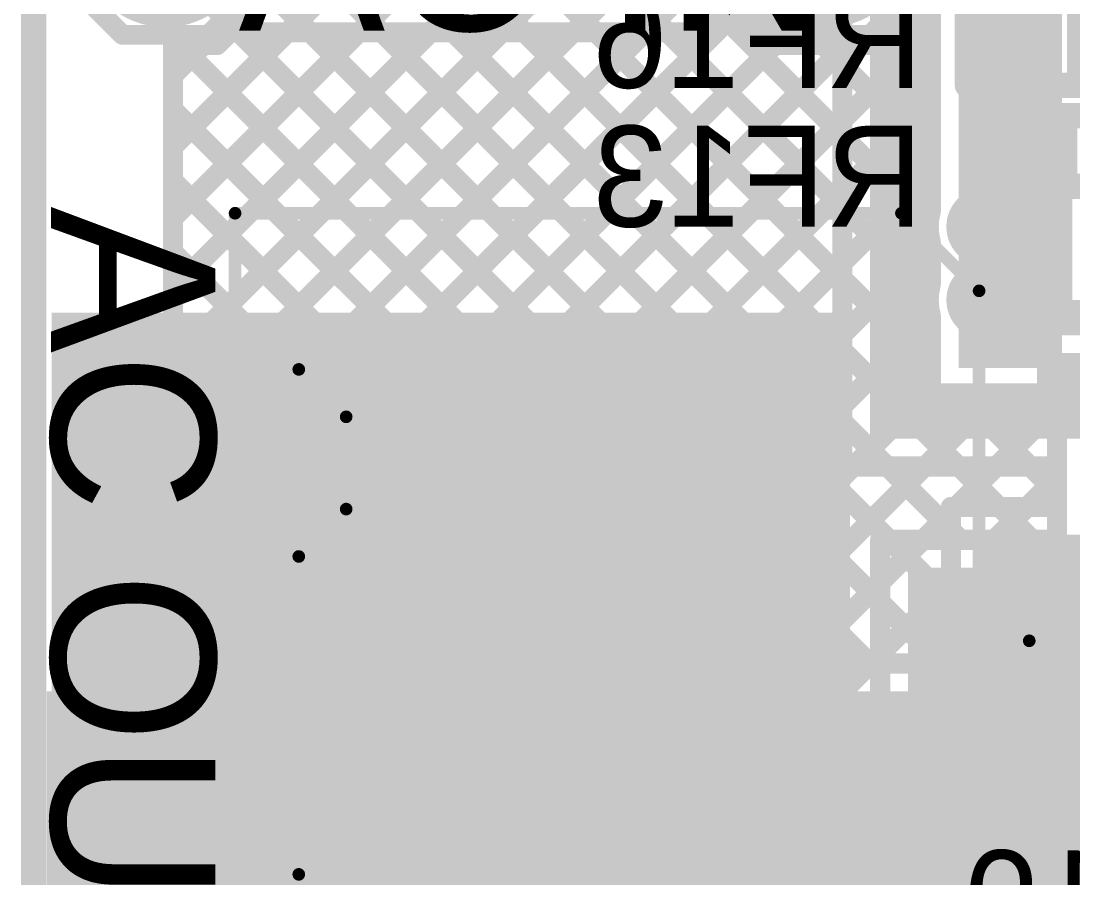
# Model space of a CAD drawing. Header units: millimetres. Extents: x 3.06 to 5.82, y 1.29 to 3.84.
# Drawn here: x 3.0578 to 3.4743, y 1.6971 to 2.0365 of the extents above; entities that cross this region are included whole.
import ezdxf

# ---------------------------------------------------------------- set-up
doc = ezdxf.new("R2010")
doc.units = ezdxf.units.MM
doc.header["$MEASUREMENT"] = 0
for name, color, linetype in [('BottomLayer', 5, 'Continuous'), ('BottomOverlay', 54, 'Continuous'), ('BottomPaste', 16, 'Continuous'), ('BottomSolder', 6, 'Continuous'), ('Mechanical13', 56, 'Continuous'), ('MultiLayer', 9, 'Continuous'), ('PadHoleLayer', 156, 'Continuous'), ('TopLayer', 1, 'Continuous'), ('TopOverlay', 2, 'Continuous'), ('TopPaste', 8, 'Continuous'), ('TopSolder', 216, 'Continuous'), ('ViaHoleLayer', 16, 'Continuous')]:
    doc.layers.add(name, color=color, linetype=linetype)

# ---------------------------------------------------------------- blocks, each defined once
blk = doc.blocks.new('T________B_____2P_7')
at = {"layer": 'BottomLayer', "const_width": 0.04}
blk.add_lwpolyline([(0.18, 0, 1), (0.22, 0, 1)], format="xyb", close=True, dxfattribs=at)
at = {"layer": 'BottomLayer'}
blk.add_solid([(-0.04, 0.04), (-0.04, -0.04), (0.04, 0.04), (0.04, -0.04)], dxfattribs=at)
at = {"layer": 'BottomSolder', "const_width": 0.044}
blk.add_lwpolyline([(0.178, 0, 1), (0.222, 0, 1)], format="xyb", close=True, dxfattribs=at)
at = {"layer": 'BottomSolder'}
blk.add_solid([(-0.044, 0.044), (-0.044, -0.044), (0.044, 0.044), (0.044, -0.044)], dxfattribs=at)
at = {"layer": 'MultiLayer', "const_width": 0.04}
blk.add_lwpolyline([(0.18, 0, 1), (0.22, 0, 1)], format="xyb", close=True, dxfattribs=at)
at = {"layer": 'MultiLayer'}
blk.add_solid([(-0.04, 0.04), (-0.04, -0.04), (0.04, 0.04), (0.04, -0.04)], dxfattribs=at)
at = {"layer": 'PadHoleLayer', "const_width": 0.0275}
for points in [[(-0.01375, 0, 1), (0.01375, 0, 1)], [(0.18625, 0, 1), (0.21375, 0, 1)]]:
    blk.add_lwpolyline(points, format="xyb", close=True, dxfattribs=at)
at = {"layer": 'TopLayer', "const_width": 0.04}
blk.add_lwpolyline([(0.18, 0, 1), (0.22, 0, 1)], format="xyb", close=True, dxfattribs=at)
at = {"layer": 'TopLayer'}
blk.add_solid([(-0.04, 0.04), (-0.04, -0.04), (0.04, 0.04), (0.04, -0.04)], dxfattribs=at)
at = {"layer": 'TopOverlay', "const_width": 0.005}
for points in [[(-0.10066, 0.12542), (0.29934, 0.12542)], [(-0.10066, 0.12542), (-0.10066, -0.1384)], [(0.29934, 0.12542), (0.29934, -0.1384)], [(-0.03661, 0.1002), (-0.01784, 0.08143)], [(0.03748, 0.1002), (0.01871, 0.08143)], [(0.16339, 0.1002), (0.18216, 0.08143)], [(0.23748, 0.1002), (0.21871, 0.08143)], [(-0.01784, 0.08143), (0.01871, 0.08143)], [(0.18216, 0.08143), (0.21871, 0.08143)], [(-0.10066, -0.1384), (-0.06992, -0.16914)], [(0.29934, -0.1384), (0.26861, -0.16914)], [(-0.06992, -0.16914), (0.26861, -0.16914)]]:
    blk.add_lwpolyline(points, dxfattribs=at)
at = {"layer": 'TopOverlay', "const_width": 0.0025}
for points in [[(-0.10191, 0.12542, 1), (-0.09941, 0.12542, 1)], [(-0.10191, 0.12542, 1), (-0.09941, 0.12542, 1)], [(0.29809, 0.12542, 1), (0.30059, 0.12542, 1)], [(0.29809, 0.12542, 1), (0.30059, 0.12542, 1)], [(-0.03786, 0.1002, 1), (-0.03536, 0.1002, 1)], [(0.03623, 0.1002, 1), (0.03873, 0.1002, 1)], [(0.16214, 0.1002, 1), (0.16464, 0.1002, 1)], [(0.23623, 0.1002, 1), (0.23873, 0.1002, 1)], [(-0.01909, 0.08143, 1), (-0.01659, 0.08143, 1)], [(-0.01909, 0.08143, 1), (-0.01659, 0.08143, 1)], [(0.01746, 0.08143, 1), (0.01996, 0.08143, 1)], [(0.01746, 0.08143, 1), (0.01996, 0.08143, 1)], [(0.18091, 0.08143, 1), (0.18341, 0.08143, 1)], [(0.18091, 0.08143, 1), (0.18341, 0.08143, 1)], [(0.21746, 0.08143, 1), (0.21996, 0.08143, 1)], [(0.21746, 0.08143, 1), (0.21996, 0.08143, 1)], [(-0.10191, -0.1384, 1), (-0.09941, -0.1384, 1)], [(-0.10191, -0.1384, 1), (-0.09941, -0.1384, 1)], [(0.29809, -0.1384, 1), (0.30059, -0.1384, 1)], [(0.29809, -0.1384, 1), (0.30059, -0.1384, 1)], [(-0.07117, -0.16914, 1), (-0.06867, -0.16914, 1)], [(-0.07117, -0.16914, 1), (-0.06867, -0.16914, 1)], [(0.26736, -0.16914, 1), (0.26986, -0.16914, 1)], [(0.26736, -0.16914, 1), (0.26986, -0.16914, 1)]]:
    blk.add_lwpolyline(points, format="xyb", close=True, dxfattribs=at)
at = {"layer": 'TopSolder', "const_width": 0.044}
blk.add_lwpolyline([(0.178, 0, 1), (0.222, 0, 1)], format="xyb", close=True, dxfattribs=at)
at = {"layer": 'TopSolder'}
blk.add_solid([(-0.044, 0.044), (-0.044, -0.044), (0.044, 0.044), (0.044, -0.044)], dxfattribs=at)
blk = doc.blocks.new('S______B______18')
at = {"layer": 'TopLayer'}
for points in [[(-0.015, -0.0175), (-0.015, 0.0175), (-0.045, -0.0175), (-0.045, 0.0175)], [(0.045, -0.0175), (0.045, 0.0175), (0.015, -0.0175), (0.015, 0.0175)]]:
    blk.add_solid(points, dxfattribs=at)
at = {"layer": 'TopOverlay', "const_width": 0.005}
for points in [[(-0.05, 0.022), (0.05, 0.022)], [(-0.05, 0.022), (-0.05, -0.022)], [(0.05, 0.022), (0.05, -0.022)], [(-0.05, -0.022), (0.05, -0.022)]]:
    blk.add_lwpolyline(points, dxfattribs=at)
at = {"layer": 'TopOverlay', "const_width": 0.0025}
for points in [[(-0.05125, 0.022, 1), (-0.04875, 0.022, 1)], [(-0.05125, 0.022, 1), (-0.04875, 0.022, 1)], [(0.04875, 0.022, 1), (0.05125, 0.022, 1)], [(0.04875, 0.022, 1), (0.05125, 0.022, 1)], [(-0.05125, -0.022, 1), (-0.04875, -0.022, 1)], [(-0.05125, -0.022, 1), (-0.04875, -0.022, 1)], [(0.04875, -0.022, 1), (0.05125, -0.022, 1)], [(0.04875, -0.022, 1), (0.05125, -0.022, 1)]]:
    blk.add_lwpolyline(points, format="xyb", close=True, dxfattribs=at)
at = {"layer": 'TopPaste'}
for points in [[(-0.015, -0.0175), (-0.015, 0.0175), (-0.045, -0.0175), (-0.045, 0.0175)], [(0.045, -0.0175), (0.045, 0.0175), (0.015, -0.0175), (0.015, 0.0175)]]:
    blk.add_solid(points, dxfattribs=at)
at = {"layer": 'TopSolder'}
for points in [[(-0.011, -0.0215), (-0.011, 0.0215), (-0.049, -0.0215), (-0.049, 0.0215)], [(0.049, -0.0215), (0.049, 0.0215), (0.011, -0.0215), (0.011, 0.0215)]]:
    blk.add_solid(points, dxfattribs=at)
at = {"layer": 'TopOverlay'}
blk.add_text('SB1', height=0.06, rotation=-90, dxfattribs=at).set_placement((0.00364, -0.022))
blk = doc.blocks.new('R__0402_B_22')
at = {"layer": 'BottomLayer'}
for points in [[(-0.0275, 0.0125), (-0.0275, -0.0125), (-0.0095, 0.0125), (-0.0095, -0.0125)], [(0.0095, 0.0125), (0.0095, -0.0125), (0.0275, 0.0125), (0.0275, -0.0125)]]:
    blk.add_solid(points, dxfattribs=at)
at = {"layer": 'BottomOverlay', "const_width": 0.01}
for points in [[(-0.034, 0.019), (0.034, 0.019)], [(-0.034, -0.019), (-0.034, 0.019)], [(0.034, -0.019), (0.034, 0.019)], [(-0.034, -0.019), (0.034, -0.019)]]:
    blk.add_lwpolyline(points, dxfattribs=at)
at = {"layer": 'BottomOverlay', "const_width": 0.005}
for points in [[(-0.0365, 0.019, 1), (-0.0315, 0.019, 1)], [(-0.0365, 0.019, 1), (-0.0315, 0.019, 1)], [(0.0315, 0.019, 1), (0.0365, 0.019, 1)], [(0.0315, 0.019, 1), (0.0365, 0.019, 1)], [(-0.0365, -0.019, 1), (-0.0315, -0.019, 1)], [(-0.0365, -0.019, 1), (-0.0315, -0.019, 1)], [(0.0315, -0.019, 1), (0.0365, -0.019, 1)], [(0.0315, -0.019, 1), (0.0365, -0.019, 1)]]:
    blk.add_lwpolyline(points, format="xyb", close=True, dxfattribs=at)
at = {"layer": 'BottomPaste'}
for points in [[(-0.0275, 0.0125), (-0.0275, -0.0125), (-0.0095, 0.0125), (-0.0095, -0.0125)], [(0.0095, 0.0125), (0.0095, -0.0125), (0.0275, 0.0125), (0.0275, -0.0125)]]:
    blk.add_solid(points, dxfattribs=at)
at = {"layer": 'BottomSolder'}
for points in [[(-0.0315, 0.0165), (-0.0315, -0.0165), (-0.0055, 0.0165), (-0.0055, -0.0165)], [(0.0055, 0.0165), (0.0055, -0.0165), (0.0315, 0.0165), (0.0315, -0.0165)]]:
    blk.add_solid(points, dxfattribs=at)
blk = doc.blocks.new('R___0201_B_25')
at = {"layer": 'BottomLayer'}
for points in [[(-0.01614, -0.00728), (-0.00551, -0.00728), (-0.01614, 0.00728), (-0.00551, 0.00728)], [(0.00551, -0.00728), (0.01614, -0.00728), (0.00551, 0.00728), (0.01614, 0.00728)]]:
    blk.add_solid(points, dxfattribs=at)
at = {"layer": 'BottomOverlay', "const_width": 0.01}
for points in [[(0.023, 0.014), (-0.023, 0.014)], [(-0.023, 0.014), (-0.023, -0.014)], [(0.023, 0.014), (0.023, -0.014)], [(0.023, -0.014), (-0.023, -0.014)]]:
    blk.add_lwpolyline(points, dxfattribs=at)
at = {"layer": 'BottomOverlay', "const_width": 0.005}
for points in [[(-0.0255, 0.014, 1), (-0.0205, 0.014, 1)], [(-0.0255, 0.014, 1), (-0.0205, 0.014, 1)], [(0.0205, 0.014, 1), (0.0255, 0.014, 1)], [(0.0205, 0.014, 1), (0.0255, 0.014, 1)], [(-0.0255, -0.014, 1), (-0.0205, -0.014, 1)], [(-0.0255, -0.014, 1), (-0.0205, -0.014, 1)], [(0.0205, -0.014, 1), (0.0255, -0.014, 1)], [(0.0205, -0.014, 1), (0.0255, -0.014, 1)]]:
    blk.add_lwpolyline(points, format="xyb", close=True, dxfattribs=at)
at = {"layer": 'BottomPaste'}
for points in [[(-0.01614, -0.00728), (-0.00551, -0.00728), (-0.01614, 0.00728), (-0.00551, 0.00728)], [(0.00551, -0.00728), (0.01614, -0.00728), (0.00551, 0.00728), (0.01614, 0.00728)]]:
    blk.add_solid(points, dxfattribs=at)
at = {"layer": 'BottomSolder'}
for points in [[(-0.02014, -0.01128), (-0.00151, -0.01128), (-0.02014, 0.01128), (-0.00151, 0.01128)], [(0.00151, -0.01128), (0.02014, -0.01128), (0.00151, 0.01128), (0.02014, 0.01128)]]:
    blk.add_solid(points, dxfattribs=at)
blk = doc.blocks.new('TEST_POINT_64')
at = {"layer": 'TopLayer', "const_width": 0.03}
blk.add_lwpolyline([(-0.015, 0, 1), (0.015, 0, 1)], format="xyb", close=True, dxfattribs=at)
at = {"layer": 'TopOverlay', "const_width": 0.00787}
for points in [[(-0.037, 0.017), (-0.017, 0.037)], [(-0.017, 0.037), (0.017, 0.037)], [(-0.017, 0.037), (0.017, 0.037)], [(0.017, 0.037), (0.037, 0.017)], [(-0.037, -0.017), (-0.037, 0.017)], [(0.037, -0.017), (0.037, 0.017)], [(-0.037, -0.017), (-0.017, -0.037)], [(0.017, -0.037), (0.037, -0.017)], [(-0.017, -0.037), (0.017, -0.037)], [(-0.017, -0.037), (0.017, -0.037)]]:
    blk.add_lwpolyline(points, dxfattribs=at)
at = {"layer": 'TopOverlay', "const_width": 0.00394}
for points in [[(-0.01897, 0.037, 1), (-0.01503, 0.037, 1)], [(-0.01897, 0.037, 1), (-0.01503, 0.037, 1)], [(-0.01897, 0.037, 1), (-0.01503, 0.037, 1)], [(0.01503, 0.037, 1), (0.01897, 0.037, 1)], [(0.01503, 0.037, 1), (0.01897, 0.037, 1)], [(0.01503, 0.037, 1), (0.01897, 0.037, 1)], [(-0.03897, 0.017, 1), (-0.03503, 0.017, 1)], [(-0.03897, 0.017, 1), (-0.03503, 0.017, 1)], [(0.03503, 0.017, 1), (0.03897, 0.017, 1)], [(0.03503, 0.017, 1), (0.03897, 0.017, 1)], [(-0.03897, -0.017, 1), (-0.03503, -0.017, 1)], [(-0.03897, -0.017, 1), (-0.03503, -0.017, 1)], [(0.03503, -0.017, 1), (0.03897, -0.017, 1)], [(0.03503, -0.017, 1), (0.03897, -0.017, 1)], [(-0.01897, -0.037, 1), (-0.01503, -0.037, 1)], [(-0.01897, -0.037, 1), (-0.01503, -0.037, 1)], [(-0.01897, -0.037, 1), (-0.01503, -0.037, 1)], [(0.01503, -0.037, 1), (0.01897, -0.037, 1)], [(0.01503, -0.037, 1), (0.01897, -0.037, 1)], [(0.01503, -0.037, 1), (0.01897, -0.037, 1)]]:
    blk.add_lwpolyline(points, format="xyb", close=True, dxfattribs=at)
at = {"layer": 'TopPaste', "const_width": 0.03}
blk.add_lwpolyline([(-0.015, 0, 1), (0.015, 0, 1)], format="xyb", close=True, dxfattribs=at)
at = {"layer": 'TopSolder', "const_width": 0.034}
blk.add_lwpolyline([(-0.017, 0, 1), (0.017, 0, 1)], format="xyb", close=True, dxfattribs=at)
blk = doc.blocks.new('TEST_POINT_65')
at = {"layer": 'TopLayer', "const_width": 0.03}
blk.add_lwpolyline([(-0.015, 0, 1), (0.015, 0, 1)], format="xyb", close=True, dxfattribs=at)
at = {"layer": 'TopOverlay', "const_width": 0.00787}
for points in [[(-0.037, 0.017), (-0.017, 0.037)], [(-0.017, 0.037), (0.017, 0.037)], [(-0.017, 0.037), (0.017, 0.037)], [(0.017, 0.037), (0.037, 0.017)], [(-0.037, -0.017), (-0.037, 0.017)], [(0.037, -0.017), (0.037, 0.017)], [(-0.037, -0.017), (-0.017, -0.037)], [(0.017, -0.037), (0.037, -0.017)], [(-0.017, -0.037), (0.017, -0.037)], [(-0.017, -0.037), (0.017, -0.037)]]:
    blk.add_lwpolyline(points, dxfattribs=at)
at = {"layer": 'TopOverlay', "const_width": 0.00394}
for points in [[(-0.01897, 0.037, 1), (-0.01503, 0.037, 1)], [(-0.01897, 0.037, 1), (-0.01503, 0.037, 1)], [(-0.01897, 0.037, 1), (-0.01503, 0.037, 1)], [(0.01503, 0.037, 1), (0.01897, 0.037, 1)], [(0.01503, 0.037, 1), (0.01897, 0.037, 1)], [(0.01503, 0.037, 1), (0.01897, 0.037, 1)], [(-0.03897, 0.017, 1), (-0.03503, 0.017, 1)], [(-0.03897, 0.017, 1), (-0.03503, 0.017, 1)], [(0.03503, 0.017, 1), (0.03897, 0.017, 1)], [(0.03503, 0.017, 1), (0.03897, 0.017, 1)], [(-0.03897, -0.017, 1), (-0.03503, -0.017, 1)], [(-0.03897, -0.017, 1), (-0.03503, -0.017, 1)], [(0.03503, -0.017, 1), (0.03897, -0.017, 1)], [(0.03503, -0.017, 1), (0.03897, -0.017, 1)], [(-0.01897, -0.037, 1), (-0.01503, -0.037, 1)], [(-0.01897, -0.037, 1), (-0.01503, -0.037, 1)], [(-0.01897, -0.037, 1), (-0.01503, -0.037, 1)], [(0.01503, -0.037, 1), (0.01897, -0.037, 1)], [(0.01503, -0.037, 1), (0.01897, -0.037, 1)], [(0.01503, -0.037, 1), (0.01897, -0.037, 1)]]:
    blk.add_lwpolyline(points, format="xyb", close=True, dxfattribs=at)
at = {"layer": 'TopPaste', "const_width": 0.03}
blk.add_lwpolyline([(-0.015, 0, 1), (0.015, 0, 1)], format="xyb", close=True, dxfattribs=at)
at = {"layer": 'TopSolder', "const_width": 0.034}
blk.add_lwpolyline([(-0.017, 0, 1), (0.017, 0, 1)], format="xyb", close=True, dxfattribs=at)

msp = doc.modelspace()

# ---------------------------------------------------------------- linework, layer by layer
at = {"layer": 'BottomLayer', "const_width": 0.008}
for points in [[(3.118, 1.93006), (3.34194, 2.154)], [(3.118, 1.90178), (3.37022, 2.154)], [(3.118, 1.98663), (3.28237, 2.151)], [(3.118, 2.01491), (3.25409, 2.151)], [(3.118, 1.95835), (3.31065, 2.151)], [(3.118, 1.782), (3.118, 2.151)], [(3.13816, 2.151), (3.383, 1.90616)], [(3.16644, 2.151), (3.383, 1.93444)], [(3.19473, 2.151), (3.383, 1.96273)], [(3.22301, 2.151), (3.383, 1.99101)], [(3.2513, 2.151), (3.383, 2.0193)], [(3.118, 2.14288), (3.383, 1.87788)], [(3.118, 1.87349), (3.383, 2.13849)], [(3.118, 2.11459), (3.42087, 1.81172)], [(3.118, 1.84521), (3.383, 2.11021)], [(3.118, 2.08631), (3.42077, 1.78354)], [(3.118, 1.81692), (3.383, 2.08192)], [(3.118, 2.05802), (3.39402, 1.782)], [(3.118, 1.78864), (3.383, 2.05364)], [(3.383, 1.86), (3.383, 2.05)], [(3.118, 2.02974), (3.36574, 1.782)], [(3.13964, 1.782), (3.383, 2.02536)], [(3.118, 2.00145), (3.33745, 1.782)], [(3.16793, 1.782), (3.383, 1.99707)], [(3.118, 1.97317), (3.30917, 1.782)], [(3.19621, 1.782), (3.383, 1.96879)], [(3.118, 1.94489), (3.28089, 1.782)], [(3.2245, 1.782), (3.383, 1.9405)], [(3.118, 1.9166), (3.2526, 1.782)], [(3.25278, 1.782), (3.383, 1.91222)], [(3.118, 1.88832), (3.22432, 1.782)], [(3.28107, 1.782), (3.383, 1.88393)], [(3.118, 1.86003), (3.19603, 1.782)], [(3.30935, 1.782), (3.38735, 1.86)], [(3.33763, 1.782), (3.41563, 1.86)], [(3.383, 1.86), (3.402, 1.86)], [(3.40088, 1.86), (3.426, 1.83488)], [(3.402, 1.86), (3.432, 1.86)], [(3.402, 1.86), (3.432, 1.86)], [(3.42792, 1.844), (3.44392, 1.86)], [(3.42916, 1.86), (3.44516, 1.844)], [(3.432, 1.86), (3.466, 1.86)], [(3.45744, 1.86), (3.466, 1.85144)], [(3.466, 1.844), (3.466, 1.86)], [(3.4562, 1.844), (3.466, 1.8538)], [(3.36592, 1.782), (3.426, 1.84208)], [(3.426, 1.844), (3.466, 1.844)], [(3.426, 1.81819), (3.426, 1.843)], [(3.426, 1.81819), (3.426, 1.843)], [(3.118, 1.83175), (3.16775, 1.782)], [(3.118, 1.80346), (3.13946, 1.782)], [(3.3942, 1.782), (3.41892, 1.80671)], [(3.118, 1.782), (3.42004, 1.782)]]:
    msp.add_lwpolyline(points, dxfattribs=at)
at = {"layer": 'BottomLayer'}
for points, const_width in [([(3.116, 2.02974, 1), (3.12, 2.02974, 1)], 0.004), ([(3.381, 2.02536, 1), (3.385, 2.02536, 1)], 0.004), ([(3.381, 2.0193, 1), (3.385, 2.0193, 1)], 0.004), ([(3.116, 2.01491, 1), (3.12, 2.01491, 1)], 0.004), ([(3.116, 2.00145, 1), (3.12, 2.00145, 1)], 0.004), ([(3.381, 1.99707, 1), (3.385, 1.99707, 1)], 0.004), ([(3.381, 1.99101, 1), (3.385, 1.99101, 1)], 0.004), ([(3.116, 1.98663, 1), (3.12, 1.98663, 1)], 0.004), ([(3.116, 1.97317, 1), (3.12, 1.97317, 1)], 0.004), ([(3.381, 1.96879, 1), (3.385, 1.96879, 1)], 0.004), ([(3.381, 1.96273, 1), (3.385, 1.96273, 1)], 0.004), ([(3.43409, 1.955, 1), (3.44591, 1.955, 1)], 0.01181), ([(3.116, 1.95835, 1), (3.12, 1.95835, 1)], 0.004), ([(3.116, 1.94489, 1), (3.12, 1.94489, 1)], 0.004), ([(3.381, 1.9405, 1), (3.385, 1.9405, 1)], 0.004), ([(3.381, 1.93444, 1), (3.385, 1.93444, 1)], 0.004), ([(3.43409, 1.926, 1), (3.44591, 1.926, 1)], 0.01181), ([(3.116, 1.93006, 1), (3.12, 1.93006, 1)], 0.004), ([(3.116, 1.9166, 1), (3.12, 1.9166, 1)], 0.004), ([(3.381, 1.91222, 1), (3.385, 1.91222, 1)], 0.004), ([(3.381, 1.90616, 1), (3.385, 1.90616, 1)], 0.004), ([(3.116, 1.90178, 1), (3.12, 1.90178, 1)], 0.004), ([(3.116, 1.88832, 1), (3.12, 1.88832, 1)], 0.004), ([(3.381, 1.88393, 1), (3.385, 1.88393, 1)], 0.004), ([(3.381, 1.87788, 1), (3.385, 1.87788, 1)], 0.004), ([(3.116, 1.87349, 1), (3.12, 1.87349, 1)], 0.004), ([(3.116, 1.86003, 1), (3.12, 1.86003, 1)], 0.004), ([(3.381, 1.86, 1), (3.385, 1.86, 1)], 0.004), ([(3.381, 1.86, 1), (3.385, 1.86, 1)], 0.004), ([(3.38535, 1.86, 1), (3.38935, 1.86, 1)], 0.004), ([(3.39888, 1.86, 1), (3.40288, 1.86, 1)], 0.004), ([(3.4, 1.86, 1), (3.404, 1.86, 1)], 0.004), ([(3.4, 1.86, 1), (3.404, 1.86, 1)], 0.004), ([(3.4, 1.86, 1), (3.404, 1.86, 1)], 0.004), ([(3.41363, 1.86, 1), (3.41763, 1.86, 1)], 0.004), ([(3.42716, 1.86, 1), (3.43116, 1.86, 1)], 0.004), ([(3.43, 1.86, 1), (3.434, 1.86, 1)], 0.004), ([(3.43, 1.86, 1), (3.434, 1.86, 1)], 0.004), ([(3.43, 1.86, 1), (3.434, 1.86, 1)], 0.004), ([(3.44192, 1.86, 1), (3.44592, 1.86, 1)], 0.004), ([(3.45544, 1.86, 1), (3.45944, 1.86, 1)], 0.004), ([(3.464, 1.86, 1), (3.468, 1.86, 1)], 0.004), ([(3.464, 1.86, 1), (3.468, 1.86, 1)], 0.004), ([(3.464, 1.8538, 1), (3.468, 1.8538, 1)], 0.004), ([(3.464, 1.85144, 1), (3.468, 1.85144, 1)], 0.004), ([(3.116, 1.84521, 1), (3.12, 1.84521, 1)], 0.004), ([(3.424, 1.844, 1), (3.428, 1.844, 1)], 0.004), ([(3.424, 1.843, 1), (3.428, 1.843, 1)], 0.004), ([(3.424, 1.843, 1), (3.428, 1.843, 1)], 0.004), ([(3.424, 1.84208, 1), (3.428, 1.84208, 1)], 0.004), ([(3.42592, 1.844, 1), (3.42992, 1.844, 1)], 0.004), ([(3.44316, 1.844, 1), (3.44716, 1.844, 1)], 0.004), ([(3.4542, 1.844, 1), (3.4582, 1.844, 1)], 0.004), ([(3.464, 1.844, 1), (3.468, 1.844, 1)], 0.004), ([(3.464, 1.844, 1), (3.468, 1.844, 1)], 0.004), ([(3.424, 1.83488, 1), (3.428, 1.83488, 1)], 0.004), ([(3.116, 1.83175, 1), (3.12, 1.83175, 1)], 0.004), ([(3.116, 1.81692, 1), (3.12, 1.81692, 1)], 0.004), ([(3.424, 1.81819, 1), (3.428, 1.81819, 1)], 0.004), ([(3.424, 1.81819, 1), (3.428, 1.81819, 1)], 0.004), ([(3.424, 1.81819, 1), (3.428, 1.81819, 1)], 0.004), ([(3.46009, 1.808, 1), (3.47191, 1.808, 1)], 0.01181), ([(3.41887, 1.81172, 1), (3.42287, 1.81172, 1)], 0.004), ([(3.43509, 1.801, 1), (3.44691, 1.801, 1)], 0.01181), ([(3.116, 1.80346, 1), (3.12, 1.80346, 1)], 0.004), ([(3.41692, 1.80671, 1), (3.42092, 1.80671, 1)], 0.004), ([(3.116, 1.78864, 1), (3.12, 1.78864, 1)], 0.004), ([(3.42099, 1.787, 1), (3.42499, 1.787, 1)], 0.004), ([(3.42099, 1.787, 1), (3.42499, 1.787, 1)], 0.004), ([(3.41877, 1.78354, 1), (3.42277, 1.78354, 1)], 0.004), ([(3.116, 1.782, 1), (3.12, 1.782, 1)], 0.004), ([(3.116, 1.782, 1), (3.12, 1.782, 1)], 0.004), ([(3.13746, 1.782, 1), (3.14146, 1.782, 1)], 0.004), ([(3.13764, 1.782, 1), (3.14164, 1.782, 1)], 0.004), ([(3.16575, 1.782, 1), (3.16975, 1.782, 1)], 0.004), ([(3.16593, 1.782, 1), (3.16993, 1.782, 1)], 0.004), ([(3.19403, 1.782, 1), (3.19803, 1.782, 1)], 0.004), ([(3.19421, 1.782, 1), (3.19821, 1.782, 1)], 0.004), ([(3.22232, 1.782, 1), (3.22632, 1.782, 1)], 0.004), ([(3.2225, 1.782, 1), (3.2265, 1.782, 1)], 0.004), ([(3.2506, 1.782, 1), (3.2546, 1.782, 1)], 0.004), ([(3.25078, 1.782, 1), (3.25478, 1.782, 1)], 0.004), ([(3.27889, 1.782, 1), (3.28289, 1.782, 1)], 0.004), ([(3.27907, 1.782, 1), (3.28307, 1.782, 1)], 0.004), ([(3.30717, 1.782, 1), (3.31117, 1.782, 1)], 0.004), ([(3.30735, 1.782, 1), (3.31135, 1.782, 1)], 0.004), ([(3.33545, 1.782, 1), (3.33945, 1.782, 1)], 0.004), ([(3.33563, 1.782, 1), (3.33963, 1.782, 1)], 0.004), ([(3.36374, 1.782, 1), (3.36774, 1.782, 1)], 0.004), ([(3.36392, 1.782, 1), (3.36792, 1.782, 1)], 0.004), ([(3.39202, 1.782, 1), (3.39602, 1.782, 1)], 0.004), ([(3.3922, 1.782, 1), (3.3962, 1.782, 1)], 0.004), ([(3.41804, 1.782, 1), (3.42204, 1.782, 1)], 0.004), ([(3.41804, 1.782, 1), (3.42204, 1.782, 1)], 0.004), ([(3.43509, 1.773, 1), (3.44691, 1.773, 1)], 0.01181)]:
    msp.add_lwpolyline(points, format="xyb", close=True, dxfattribs=dict(at, const_width=const_width))
at = {"layer": 'BottomLayer', "const_width": 0.008}
for points in [[(3.42299, 1.787, -0.39767), (3.426, 1.81819)], [(3.42004, 1.782, -0.06389), (3.42299, 1.787)]]:
    msp.add_lwpolyline(points, format="xyb", dxfattribs=at)
at = {"layer": 'BottomLayer'}
for points in [[(3.472, 2.006), (3.505, 2.006), (3.472, 2.102), (3.505, 2.102)], [(3.394, 1.871), (3.421, 1.871), (3.394, 2.08), (3.421, 2.08)], [(3.432, 1.9), (3.451, 1.9), (3.432, 2.048), (3.451, 2.048)], [(3.46, 1.92), (3.474, 1.92), (3.46, 1.995), (3.474, 1.995)], [(3.46, 1.926), (3.46, 1.912), (3.969, 1.926), (3.969, 1.912)], [(3.46, 1.876), (3.97, 1.876), (3.46, 1.905), (3.97, 1.905)], [(3.413, 1.871), (4.183, 1.871), (3.413, 1.893), (4.183, 1.893)], [(3.437, 1.803), (4.244, 1.803), (3.437, 1.833), (4.244, 1.833)], [(3.437, 1.746), (3.68, 1.746), (3.437, 1.832), (3.68, 1.832)], [(3.068, 1.559), (3.53, 1.559), (3.068, 1.771), (3.53, 1.771)]]:
    msp.add_solid(points, dxfattribs=at)
at = {"layer": 'BottomSolder', "const_width": 0.01581}
for points in [[(3.43209, 1.955, 1), (3.44791, 1.955, 1)], [(3.43209, 1.926, 1), (3.44791, 1.926, 1)], [(3.45809, 1.808, 1), (3.47391, 1.808, 1)], [(3.43309, 1.801, 1), (3.44891, 1.801, 1)], [(3.43309, 1.773, 1), (3.44891, 1.773, 1)]]:
    msp.add_lwpolyline(points, format="xyb", close=True, dxfattribs=at)
at = {"layer": 'Mechanical13', "const_width": 0.01}
msp.add_lwpolyline([(3.06284, 1.52328), (3.06284, 3.57903)], dxfattribs=at)
at = {"layer": 'MultiLayer', "const_width": 0.01181}
for points in [[(3.43409, 1.955, 1), (3.44591, 1.955, 1)], [(3.43409, 1.926, 1), (3.44591, 1.926, 1)], [(3.46009, 1.808, 1), (3.47191, 1.808, 1)], [(3.43509, 1.801, 1), (3.44691, 1.801, 1)], [(3.43509, 1.773, 1), (3.44691, 1.773, 1)]]:
    msp.add_lwpolyline(points, format="xyb", close=True, dxfattribs=at)
at = {"layer": 'TopLayer', "const_width": 0.008}
for points in [[(3.329, 2.032), (3.329, 2.062)], [(3.329, 2.04501), (3.41726, 1.95676)], [(3.336, 2.0475), (3.3565, 2.027)], [(3.3975, 2.027), (3.418, 2.0475)], [(3.418, 1.96103), (3.418, 2.0475)], [(3.118, 1.81692), (3.34229, 2.04121)], [(3.118, 1.73207), (3.418, 2.03207)], [(3.118, 1.87349), (3.27651, 2.032)], [(3.118, 1.95835), (3.19165, 2.032)], [(3.118, 1.93006), (3.21994, 2.032)], [(3.118, 1.98663), (3.16337, 2.032)], [(3.118, 1.84521), (3.30479, 2.032)], [(3.118, 1.90178), (3.24822, 2.032)], [(3.1355, 2.027), (3.1405, 2.032)], [(3.1405, 2.032), (3.329, 2.032)], [(3.14402, 2.032), (3.398, 1.77802)], [(3.17231, 2.032), (3.398, 1.80631)], [(3.20059, 2.032), (3.40159, 1.831)], [(3.22888, 2.032), (3.42988, 1.831)], [(3.25716, 2.032), (3.45816, 1.831)], [(3.28544, 2.032), (3.418, 1.89944)], [(3.31373, 2.032), (3.41732, 1.92841)], [(3.40054, 2.03004), (3.418, 2.01258)], [(3.118, 1.78864), (3.35643, 2.02707)], [(3.118, 2.027), (3.1355, 2.027)], [(3.118, 2.01491), (3.13009, 2.027)], [(3.118, 1.76036), (3.38464, 2.027)], [(3.118, 1.555), (3.118, 2.027)], [(3.12074, 2.027), (3.39374, 1.754)], [(3.3565, 2.027), (3.3975, 2.027)], [(3.3753, 2.027), (3.418, 1.9843)], [(3.118, 1.70379), (3.418, 2.00379)], [(3.118, 2.00145), (3.384, 1.73545)], [(3.118, 1.6755), (3.418, 1.9755)], [(3.118, 1.97317), (3.384, 1.70717)], [(3.118, 1.64722), (3.418, 1.94722)], [(3.418, 1.93203), (3.418, 1.94897)], [(3.118, 1.94489), (3.384, 1.67889)], [(3.118, 1.61893), (3.418, 1.91893)], [(3.118, 1.9166), (3.384, 1.6506)], [(3.418, 1.888), (3.418, 1.91997)], [(3.118, 1.88832), (3.29432, 1.712)], [(3.23935, 1.712), (3.418, 1.89065)], [(3.26763, 1.712), (3.44363, 1.888)], [(3.418, 1.888), (3.468, 1.888)], [(3.42944, 1.888), (3.468, 1.84944)], [(3.45773, 1.888), (3.468, 1.87773)], [(3.468, 1.831), (3.468, 1.888)], [(3.41492, 1.831), (3.468, 1.88408)], [(3.118, 1.86003), (3.26603, 1.712)], [(3.4432, 1.831), (3.468, 1.8558)], [(3.118, 1.83175), (3.23775, 1.712)], [(3.398, 1.831), (3.468, 1.831)], [(3.398, 1.754), (3.398, 1.831)], [(3.29592, 1.712), (3.398, 1.81408)], [(3.118, 1.80346), (3.217, 1.70446)], [(3.319, 1.7068), (3.398, 1.7858)], [(3.118, 1.77518), (3.217, 1.67618)], [(3.384, 1.754), (3.398, 1.754)], [(3.384, 1.667), (3.384, 1.754)], [(3.39449, 1.754), (3.398, 1.75751)], [(3.118, 1.7469), (3.217, 1.6479)], [(3.319, 1.67851), (3.384, 1.74351)], [(3.118, 1.71861), (3.217, 1.61961)], [(3.217, 1.712), (3.319, 1.712)], [(3.217, 1.61), (3.217, 1.712)], [(3.319, 1.65023), (3.384, 1.71523)], [(3.319, 1.61), (3.319, 1.712)]]:
    msp.add_lwpolyline(points, dxfattribs=at)
at = {"layer": 'TopLayer'}
for points, const_width in [([(3.1385, 2.032, 1), (3.1425, 2.032, 1)], 0.004), ([(3.1385, 2.032, 1), (3.1425, 2.032, 1)], 0.004), ([(3.14202, 2.032, 1), (3.14602, 2.032, 1)], 0.004), ([(3.16137, 2.032, 1), (3.16537, 2.032, 1)], 0.004), ([(3.17031, 2.032, 1), (3.17431, 2.032, 1)], 0.004), ([(3.18965, 2.032, 1), (3.19365, 2.032, 1)], 0.004), ([(3.19859, 2.032, 1), (3.20259, 2.032, 1)], 0.004), ([(3.21794, 2.032, 1), (3.22194, 2.032, 1)], 0.004), ([(3.22688, 2.032, 1), (3.23088, 2.032, 1)], 0.004), ([(3.24622, 2.032, 1), (3.25022, 2.032, 1)], 0.004), ([(3.25516, 2.032, 1), (3.25916, 2.032, 1)], 0.004), ([(3.27451, 2.032, 1), (3.27851, 2.032, 1)], 0.004), ([(3.28344, 2.032, 1), (3.28744, 2.032, 1)], 0.004), ([(3.30279, 2.032, 1), (3.30679, 2.032, 1)], 0.004), ([(3.31173, 2.032, 1), (3.31573, 2.032, 1)], 0.004), ([(3.327, 2.032, 1), (3.331, 2.032, 1)], 0.004), ([(3.327, 2.032, 1), (3.331, 2.032, 1)], 0.004), ([(3.39854, 2.03004, 1), (3.40254, 2.03004, 1)], 0.004), ([(3.416, 2.03207, 1), (3.42, 2.03207, 1)], 0.004), ([(3.116, 2.027, 1), (3.12, 2.027, 1)], 0.004), ([(3.116, 2.027, 1), (3.12, 2.027, 1)], 0.004), ([(3.11874, 2.027, 1), (3.12274, 2.027, 1)], 0.004), ([(3.12809, 2.027, 1), (3.13209, 2.027, 1)], 0.004), ([(3.1335, 2.027, 1), (3.1375, 2.027, 1)], 0.004), ([(3.1335, 2.027, 1), (3.1375, 2.027, 1)], 0.004), ([(3.35443, 2.02707, 1), (3.35843, 2.02707, 1)], 0.004), ([(3.3545, 2.027, 1), (3.3585, 2.027, 1)], 0.004), ([(3.3545, 2.027, 1), (3.3585, 2.027, 1)], 0.004), ([(3.3733, 2.027, 1), (3.3773, 2.027, 1)], 0.004), ([(3.38264, 2.027, 1), (3.38664, 2.027, 1)], 0.004), ([(3.3955, 2.027, 1), (3.3995, 2.027, 1)], 0.004), ([(3.3955, 2.027, 1), (3.3995, 2.027, 1)], 0.004), ([(3.116, 2.01491, 1), (3.12, 2.01491, 1)], 0.004), ([(3.416, 2.01258, 1), (3.42, 2.01258, 1)], 0.004), ([(3.416, 2.00379, 1), (3.42, 2.00379, 1)], 0.004), ([(3.116, 2.00145, 1), (3.12, 2.00145, 1)], 0.004), ([(3.116, 1.98663, 1), (3.12, 1.98663, 1)], 0.004), ([(3.416, 1.9843, 1), (3.42, 1.9843, 1)], 0.004), ([(3.416, 1.9755, 1), (3.42, 1.9755, 1)], 0.004), ([(3.116, 1.97317, 1), (3.12, 1.97317, 1)], 0.004), ([(3.43409, 1.955, 1), (3.44591, 1.955, 1)], 0.01181), ([(3.116, 1.95835, 1), (3.12, 1.95835, 1)], 0.004), ([(3.416, 1.96103, 1), (3.42, 1.96103, 1)], 0.004), ([(3.416, 1.96103, 1), (3.42, 1.96103, 1)], 0.004), ([(3.41526, 1.95676, 1), (3.41926, 1.95676, 1)], 0.004), ([(3.416, 1.94897, 1), (3.42, 1.94897, 1)], 0.004), ([(3.416, 1.94897, 1), (3.42, 1.94897, 1)], 0.004), ([(3.416, 1.94722, 1), (3.42, 1.94722, 1)], 0.004), ([(3.116, 1.94489, 1), (3.12, 1.94489, 1)], 0.004), ([(3.43409, 1.926, 1), (3.44591, 1.926, 1)], 0.01181), ([(3.116, 1.93006, 1), (3.12, 1.93006, 1)], 0.004), ([(3.41532, 1.92841, 1), (3.41932, 1.92841, 1)], 0.004), ([(3.416, 1.93203, 1), (3.42, 1.93203, 1)], 0.004), ([(3.416, 1.93203, 1), (3.42, 1.93203, 1)], 0.004), ([(3.116, 1.9166, 1), (3.12, 1.9166, 1)], 0.004), ([(3.416, 1.91997, 1), (3.42, 1.91997, 1)], 0.004), ([(3.416, 1.91997, 1), (3.42, 1.91997, 1)], 0.004), ([(3.416, 1.91893, 1), (3.42, 1.91893, 1)], 0.004), ([(3.116, 1.90178, 1), (3.12, 1.90178, 1)], 0.004), ([(3.416, 1.89944, 1), (3.42, 1.89944, 1)], 0.004), ([(3.116, 1.88832, 1), (3.12, 1.88832, 1)], 0.004), ([(3.416, 1.89065, 1), (3.42, 1.89065, 1)], 0.004), ([(3.416, 1.888, 1), (3.42, 1.888, 1)], 0.004), ([(3.416, 1.888, 1), (3.42, 1.888, 1)], 0.004), ([(3.42744, 1.888, 1), (3.43144, 1.888, 1)], 0.004), ([(3.44163, 1.888, 1), (3.44563, 1.888, 1)], 0.004), ([(3.45573, 1.888, 1), (3.45973, 1.888, 1)], 0.004), ([(3.466, 1.888, 1), (3.47, 1.888, 1)], 0.004), ([(3.466, 1.888, 1), (3.47, 1.888, 1)], 0.004), ([(3.466, 1.88408, 1), (3.47, 1.88408, 1)], 0.004), ([(3.466, 1.87773, 1), (3.47, 1.87773, 1)], 0.004), ([(3.116, 1.87349, 1), (3.12, 1.87349, 1)], 0.004), ([(3.116, 1.86003, 1), (3.12, 1.86003, 1)], 0.004), ([(3.466, 1.8558, 1), (3.47, 1.8558, 1)], 0.004), ([(3.466, 1.84944, 1), (3.47, 1.84944, 1)], 0.004), ([(3.116, 1.84521, 1), (3.12, 1.84521, 1)], 0.004), ([(3.116, 1.83175, 1), (3.12, 1.83175, 1)], 0.004), ([(3.396, 1.831, 1), (3.4, 1.831, 1)], 0.004), ([(3.396, 1.831, 1), (3.4, 1.831, 1)], 0.004), ([(3.39959, 1.831, 1), (3.40359, 1.831, 1)], 0.004), ([(3.41292, 1.831, 1), (3.41692, 1.831, 1)], 0.004), ([(3.42788, 1.831, 1), (3.43188, 1.831, 1)], 0.004), ([(3.4412, 1.831, 1), (3.4452, 1.831, 1)], 0.004), ([(3.45616, 1.831, 1), (3.46016, 1.831, 1)], 0.004), ([(3.466, 1.831, 1), (3.47, 1.831, 1)], 0.004), ([(3.466, 1.831, 1), (3.47, 1.831, 1)], 0.004), ([(3.116, 1.81692, 1), (3.12, 1.81692, 1)], 0.004), ([(3.396, 1.81408, 1), (3.4, 1.81408, 1)], 0.004), ([(3.46009, 1.808, 1), (3.47191, 1.808, 1)], 0.01181), ([(3.43509, 1.801, 1), (3.44691, 1.801, 1)], 0.01181), ([(3.116, 1.80346, 1), (3.12, 1.80346, 1)], 0.004), ([(3.396, 1.80631, 1), (3.4, 1.80631, 1)], 0.004), ([(3.116, 1.78864, 1), (3.12, 1.78864, 1)], 0.004), ([(3.396, 1.7858, 1), (3.4, 1.7858, 1)], 0.004), ([(3.43509, 1.773, 1), (3.44691, 1.773, 1)], 0.01181), ([(3.116, 1.77518, 1), (3.12, 1.77518, 1)], 0.004), ([(3.396, 1.77802, 1), (3.4, 1.77802, 1)], 0.004), ([(3.116, 1.76036, 1), (3.12, 1.76036, 1)], 0.004), ([(3.382, 1.754, 1), (3.386, 1.754, 1)], 0.004), ([(3.382, 1.754, 1), (3.386, 1.754, 1)], 0.004), ([(3.39174, 1.754, 1), (3.39574, 1.754, 1)], 0.004), ([(3.39249, 1.754, 1), (3.39649, 1.754, 1)], 0.004), ([(3.396, 1.75751, 1), (3.4, 1.75751, 1)], 0.004), ([(3.396, 1.754, 1), (3.4, 1.754, 1)], 0.004), ([(3.396, 1.754, 1), (3.4, 1.754, 1)], 0.004), ([(3.116, 1.7469, 1), (3.12, 1.7469, 1)], 0.004), ([(3.382, 1.74351, 1), (3.386, 1.74351, 1)], 0.004), ([(3.382, 1.73545, 1), (3.386, 1.73545, 1)], 0.004), ([(3.116, 1.73207, 1), (3.12, 1.73207, 1)], 0.004), ([(3.116, 1.71861, 1), (3.12, 1.71861, 1)], 0.004), ([(3.215, 1.712, 1), (3.219, 1.712, 1)], 0.004), ([(3.215, 1.712, 1), (3.219, 1.712, 1)], 0.004), ([(3.23575, 1.712, 1), (3.23975, 1.712, 1)], 0.004), ([(3.23735, 1.712, 1), (3.24135, 1.712, 1)], 0.004), ([(3.26403, 1.712, 1), (3.26803, 1.712, 1)], 0.004), ([(3.26563, 1.712, 1), (3.26963, 1.712, 1)], 0.004), ([(3.29232, 1.712, 1), (3.29632, 1.712, 1)], 0.004), ([(3.29392, 1.712, 1), (3.29792, 1.712, 1)], 0.004), ([(3.317, 1.712, 1), (3.321, 1.712, 1)], 0.004), ([(3.317, 1.712, 1), (3.321, 1.712, 1)], 0.004), ([(3.382, 1.71523, 1), (3.386, 1.71523, 1)], 0.004), ([(3.116, 1.70379, 1), (3.12, 1.70379, 1)], 0.004), ([(3.215, 1.70446, 1), (3.219, 1.70446, 1)], 0.004), ([(3.317, 1.7068, 1), (3.321, 1.7068, 1)], 0.004), ([(3.382, 1.70717, 1), (3.386, 1.70717, 1)], 0.004)]:
    msp.add_lwpolyline(points, format="xyb", close=True, dxfattribs=dict(at, const_width=const_width))
at = {"layer": 'TopLayer', "const_width": 0.008}
for points in [[(3.418, 1.94897, -0.13453), (3.418, 1.96103)], [(3.418, 1.91997, -0.13453), (3.418, 1.93203)]]:
    msp.add_lwpolyline(points, format="xyb", dxfattribs=at)
at = {"layer": 'TopLayer'}
for points in [[(3.429, 1.899), (3.47, 1.899), (3.429, 2.153), (3.47, 2.153)], [(3.07, 1.718), (3.386, 1.718), (3.07, 1.921), (3.386, 1.921)], [(3.409, 1.752), (3.557, 1.752), (3.409, 1.82), (3.557, 1.82)], [(3.32, 1.296), (3.368, 1.296), (3.32, 1.793), (3.368, 1.793)], [(3.07, 1.528), (3.218, 1.528), (3.07, 1.778), (3.218, 1.778)], [(3.358, 1.437), (3.386, 1.437), (3.358, 1.776), (3.386, 1.776)], [(3.395, 1.632), (3.73, 1.632), (3.395, 1.743), (3.73, 1.743)]]:
    msp.add_solid(points, dxfattribs=at)
at = {"layer": 'TopSolder', "const_width": 0.01581}
for points in [[(3.43209, 1.955, 1), (3.44791, 1.955, 1)], [(3.43209, 1.926, 1), (3.44791, 1.926, 1)], [(3.45809, 1.808, 1), (3.47391, 1.808, 1)], [(3.43309, 1.801, 1), (3.44891, 1.801, 1)], [(3.43309, 1.773, 1), (3.44891, 1.773, 1)]]:
    msp.add_lwpolyline(points, format="xyb", close=True, dxfattribs=at)
at = {"layer": 'ViaHoleLayer', "const_width": 0.00787}
for points in [[(3.43606, 1.955, 1), (3.44394, 1.955, 1)], [(3.43606, 1.926, 1), (3.44394, 1.926, 1)], [(3.46206, 1.808, 1), (3.46994, 1.808, 1)], [(3.43706, 1.801, 1), (3.44494, 1.801, 1)], [(3.43706, 1.773, 1), (3.44494, 1.773, 1)]]:
    msp.add_lwpolyline(points, format="xyb", close=True, dxfattribs=at)

# ---------------------------------------------------------------- block references
for name, p in [('TEST_POINT_64', (3.115, 2.068)), ('TEST_POINT_65', (3.377, 2.068)), ('R__0402_B_22', (3.4665, 2.03))]:
    msp.add_blockref(name, p)
for name, p, rotation in [('R___0201_B_25', (3.4775, 1.985), 180), ('T________B_____2P_7', (3.268, 1.661), 90), ('S______B______18', (3.479, 1.741), 90)]:
    msp.add_blockref(name, p, dxfattribs=dict(rotation=rotation))

# ---------------------------------------------------------------- texts
at = {"layer": 'BottomOverlay', "text_generation_flag": 2}
for s, p in [('RF16', (3.415, 2.01)), ('RF13', (3.415, 1.955)), ('C19', (3.529, 1.668))]:
    msp.add_text(s, height=0.04, dxfattribs=at).set_placement(p)
at = {"layer": 'TopOverlay'}
for s, rotation, p in [('AC IN', 360, (3.144, 2.0327)), ('AC OUTPUT', 270, (3.06976, 1.963))]:
    msp.add_text(s, height=0.065, rotation=rotation, dxfattribs=at).set_placement(p)

doc.saveas('drawing.dxf')
